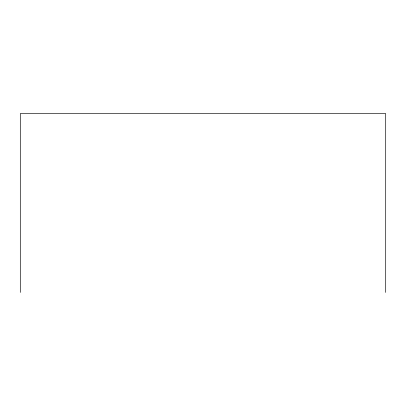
<?xml version="1.0" encoding="UTF-8"?>
<svg xmlns="http://www.w3.org/2000/svg" width="406" height="406" viewBox="0 0 406 406"><rect width="100%" height="100%" fill="white"/><g stroke="black" fill="none" stroke-linecap="round" stroke-linejoin="round"><path stroke-width="0.61" d="M385.7 292.416L385.7 113.584L20.3 113.584L20.3 292.416"/></g></svg>
